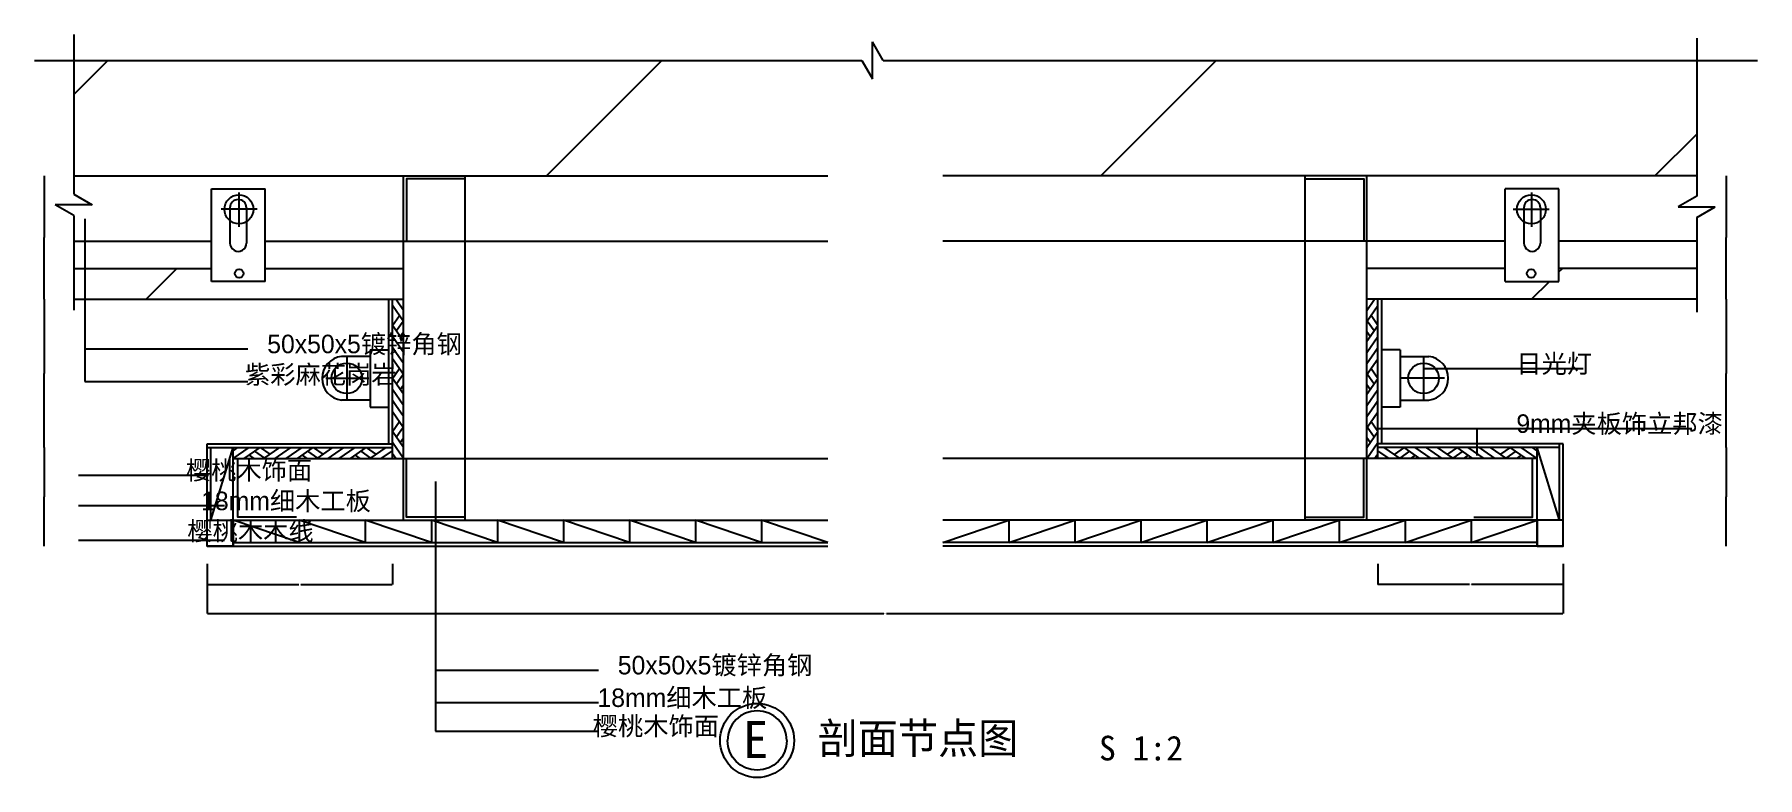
# Model space of a CAD drawing. Header units: metres. Extents: x 101102 to 103894, y -8602 to -7398.
import ezdxf

# ---------------------------------------------------------------- set-up
doc = ezdxf.new("R2010")
doc.units = ezdxf.units.M
for name, color, linetype in [('10', 8, 'Continuous'), ('17', 1, 'Continuous'), ('20', 1, 'Continuous'), ('7', 7, 'Continuous'), ('8', 7, 'Continuous'), ('PUB_HATCH', 8, 'Continuous'), ('墙', 2, 'Continuous'), ('窗线', 3, 'Continuous')]:
    doc.layers.add(name, color=color, linetype=linetype)
doc.dimstyles.get("Standard").update_dxf_attribs({"dimtxt": 2.5, "dimasz": 2.5, "dimexe": 1.25, "dimexo": 0.625, "dimtad": 1, "dimcen": 2.5, "dimazin": 3, "dimtfac": 1, "dimtmove": 0, "dimatfit": 3})

# ---------------------------------------------------------------- blocks, each defined once
blk = doc.blocks.new('3XQ6O210')
at = {"color": 0}
for p, q in [((-1098032.99, -197620.97), (-1098140.02, -197584.97)), ((-1098140.02, -197584.97), (-1098140.02, -197620.97))]:
    blk.add_line(p, q, dxfattribs=at)
blk = doc.blocks.new('P0J8LLZ0')
at = {"color": 0}
for p, q in [((0, -1), (0.3, 0)), ((0, -0.3), (0.09, 0)), ((0.21, -1), (0.51, 0)), ((0.51, 0), (0.69, -0.62)), ((0.58, -1), (0.88, 0)), ((0.79, -1), (1, -0.3)), ((0.4, -0.35), (0.59, -0.98)), ((0.3, -0.7), (0.39, -1))]:
    blk.add_line(p, q, dxfattribs=at)
blk = doc.blocks.new('P0J8LPTW')
at = {"color": 0}
for p, q in [((0, 0), (1, -1)), ((1, -1), (1, 0))]:
    blk.add_line(p, q, dxfattribs=at)
blk = doc.blocks.new('3XQ6O41S')
at = {"color": 0}
for p, q in [((-1097864.02, -197244.94), (-1097876.62, -197226.97)), ((-1097864.02, -197262.91), (-1097882.02, -197237.24)), ((-1097882.02, -197269.33), (-1097870.77, -197253.28)), ((-1097864.02, -197295), (-1097882.02, -197269.33)), ((-1097864.02, -197312.97), (-1097882.02, -197287.3)), ((-1097875.72, -197278.31), (-1097864.47, -197262.27)), ((-1097869.42, -197287.3), (-1097864.02, -197279.59)), ((-1097876.62, -197312.97), (-1097882.02, -197305.27))]:
    blk.add_line(p, q, dxfattribs=at)
blk = doc.blocks.new('3XQ6O20U')
at = {"color": 0}
for p, q in [((-1097925.95, -197620.97), (-1098032.99, -197584.97)), ((-1098032.99, -197584.97), (-1098032.99, -197620.97))]:
    blk.add_line(p, q, dxfattribs=at)
blk = doc.blocks.new('_CLOSEDFILLED')
at = {"color": 0, "linetype": 'BYBLOCK'}
blk.add_solid([(-1, 0), (0, 0), (-1, 0)], dxfattribs=at)
blk = doc.blocks.new('*D1')
for p, q in [((103843.62, -7626.99), (103843.62, -7726.99)), ((103843.37, -7726.99), (103843.12, -7726.99)), ((103843.62, -7826.99), (103843.62, -7726.99)), ((103843.62, -7726.99), (103843.62, -7726.99)), ((103843.87, -7726.99), (103844.12, -7726.99))]:
    blk.add_line(p, q)
at = {"layer": 'Defpoints'}
for p in [(103843.62, -7626.99), (103843.62, -7726.99), (103843.62, -7826.99)]:
    blk.add_point(p, dxfattribs=at)
at = {"layer": '7', "xscale": 0.25, "yscale": 0.25}
blk.add_blockref('_CLOSEDFILLED', (103843.62, -7726.99), dxfattribs=at)
at = {"layer": '7', "xscale": 0.25, "yscale": 0.25, "rotation": 180}
blk.add_blockref('_CLOSEDFILLED', (103843.62, -7726.99), dxfattribs=at)
at = {"layer": '7', "insert": (103843.62, -7725.865), "char_height": 1, "attachment_point": 5}
blk.add_mtext('100', dxfattribs=at)
blk = doc.blocks.new('*D2')
for p, q in [((101117.93, -7626.99), (101117.93, -7726.99)), ((101117.68, -7726.99), (101117.43, -7726.99)), ((101117.93, -7826.99), (101117.93, -7726.99)), ((101117.93, -7726.99), (101117.93, -7726.99)), ((101118.18, -7726.99), (101118.43, -7726.99))]:
    blk.add_line(p, q)
at = {"layer": 'Defpoints'}
for p in [(101117.93, -7626.99), (101117.93, -7726.99), (101117.93, -7826.99)]:
    blk.add_point(p, dxfattribs=at)
at = {"layer": '7', "xscale": 0.25, "yscale": 0.25}
blk.add_blockref('_CLOSEDFILLED', (101117.93, -7726.99), dxfattribs=at)
at = {"layer": '7', "xscale": 0.25, "yscale": 0.25, "rotation": 180}
blk.add_blockref('_CLOSEDFILLED', (101117.93, -7726.99), dxfattribs=at)
at = {"layer": '7', "insert": (101117.93, -7725.865), "char_height": 1, "attachment_point": 5}
blk.add_mtext('100', dxfattribs=at)
blk = doc.blocks.new('*D3')
for p, q in [((101382.26, -8255.51), (101382.26, -8289.28)), ((101682.26, -8255.51), (101682.26, -8289.28)), ((101382.51, -8289.28), (101530.76, -8289.28)), ((101533.76, -8289.28), (101682.01, -8289.28))]:
    blk.add_line(p, q)
at = {"layer": 'Defpoints'}
for p in [(101382.26, -8255.51), (101682.26, -8255.51), (101382.26, -8289.28)]:
    blk.add_point(p, dxfattribs=at)
at = {"layer": '7', "xscale": 0.25, "yscale": 0.25, "rotation": 180}
blk.add_blockref('_CLOSEDFILLED', (101382.26, -8289.28), dxfattribs=at)
at = {"layer": '7', "xscale": 0.25, "yscale": 0.25}
blk.add_blockref('_CLOSEDFILLED', (101682.26, -8289.28), dxfattribs=at)
at = {"layer": '7', "insert": (101532.26, -8289.28), "char_height": 1, "attachment_point": 5}
blk.add_mtext('220', dxfattribs=at)
blk = doc.blocks.new('*D4')
for p, q in [((101382.26, -8255.51), (101382.26, -8335.92)), ((103579.29, -8255.51), (103579.29, -8335.92)), ((101382.51, -8335.92), (102478.775, -8335.92)), ((102482.775, -8335.92), (103579.04, -8335.92))]:
    blk.add_line(p, q)
at = {"layer": 'Defpoints'}
for p in [(101382.26, -8255.51), (103579.29, -8255.51), (101382.26, -8335.92)]:
    blk.add_point(p, dxfattribs=at)
at = {"layer": '7', "xscale": 0.25, "yscale": 0.25, "rotation": 180}
blk.add_blockref('_CLOSEDFILLED', (101382.26, -8335.92), dxfattribs=at)
at = {"layer": '7', "xscale": 0.25, "yscale": 0.25}
blk.add_blockref('_CLOSEDFILLED', (103579.29, -8335.92), dxfattribs=at)
at = {"layer": '7', "insert": (102480.775, -8335.92), "char_height": 1, "attachment_point": 5}
blk.add_mtext('1200', dxfattribs=at)
blk = doc.blocks.new('*D5')
for p, q in [((101117.93, -7826.99), (101117.93, -7946.99)), ((101117.68, -7946.99), (101117.43, -7946.99)), ((101117.93, -8066.99), (101117.93, -7946.99)), ((101117.93, -7946.99), (101117.93, -7946.99)), ((101118.18, -7946.99), (101118.43, -7946.99))]:
    blk.add_line(p, q)
at = {"layer": 'Defpoints'}
for p in [(101117.93, -7826.99), (101117.93, -7946.99), (101117.93, -8066.99)]:
    blk.add_point(p, dxfattribs=at)
at = {"layer": '7', "xscale": 0.25, "yscale": 0.25}
blk.add_blockref('_CLOSEDFILLED', (101117.93, -7946.99), dxfattribs=at)
at = {"layer": '7', "xscale": 0.25, "yscale": 0.25, "rotation": 180}
blk.add_blockref('_CLOSEDFILLED', (101117.93, -7946.99), dxfattribs=at)
at = {"layer": '7', "insert": (101117.93, -7945.865), "char_height": 1, "attachment_point": 5}
blk.add_mtext('150', dxfattribs=at)
blk = doc.blocks.new('*D6')
for p, q in [((101117.93, -8066.99), (101117.93, -8146.99)), ((101117.68, -8146.99), (101117.43, -8146.99)), ((101117.93, -8226.99), (101117.93, -8146.99)), ((101117.93, -8146.99), (101117.93, -8146.99)), ((101118.18, -8146.99), (101118.43, -8146.99))]:
    blk.add_line(p, q)
at = {"layer": 'Defpoints'}
for p in [(101117.93, -8066.99), (101117.93, -8146.99), (101117.93, -8226.99)]:
    blk.add_point(p, dxfattribs=at)
at = {"layer": '7', "xscale": 0.25, "yscale": 0.25}
blk.add_blockref('_CLOSEDFILLED', (101117.93, -8146.99), dxfattribs=at)
at = {"layer": '7', "xscale": 0.25, "yscale": 0.25, "rotation": 180}
blk.add_blockref('_CLOSEDFILLED', (101117.93, -8146.99), dxfattribs=at)
at = {"layer": '7', "insert": (101117.93, -8145.865), "char_height": 1, "attachment_point": 5}
blk.add_mtext('80', dxfattribs=at)
blk = doc.blocks.new('*D7')
for p, q in [((103279.29, -8255.51), (103279.29, -8289.28)), ((103579.29, -8255.51), (103579.29, -8289.28)), ((103427.79, -8289.28), (103279.04, -8289.28)), ((103579.54, -8289.28), (103430.79, -8289.28))]:
    blk.add_line(p, q)
at = {"layer": 'Defpoints'}
for p in [(103279.29, -8255.51), (103579.29, -8255.51), (103579.29, -8289.28)]:
    blk.add_point(p, dxfattribs=at)
at = {"layer": '7', "xscale": 0.25, "yscale": 0.25}
blk.add_blockref('_CLOSEDFILLED', (103279.29, -8289.28), dxfattribs=at)
at = {"layer": '7', "xscale": 0.25, "yscale": 0.25, "rotation": 180}
blk.add_blockref('_CLOSEDFILLED', (103579.29, -8289.28), dxfattribs=at)
at = {"layer": '7', "insert": (103429.29, -8289.28), "char_height": 1, "attachment_point": 5}
blk.add_mtext('220', dxfattribs=at)
blk = doc.blocks.new('*D8')
for p, q in [((103843.62, -7826.99), (103843.62, -7946.99)), ((103843.37, -7946.99), (103843.12, -7946.99)), ((103843.62, -8066.99), (103843.62, -7946.99)), ((103843.62, -7946.99), (103843.62, -7946.99)), ((103843.87, -7946.99), (103844.12, -7946.99))]:
    blk.add_line(p, q)
at = {"layer": 'Defpoints'}
for p in [(103843.62, -7826.99), (103843.62, -7946.99), (103843.62, -8066.99)]:
    blk.add_point(p, dxfattribs=at)
at = {"layer": '7', "xscale": 0.25, "yscale": 0.25}
blk.add_blockref('_CLOSEDFILLED', (103843.62, -7946.99), dxfattribs=at)
at = {"layer": '7', "xscale": 0.25, "yscale": 0.25, "rotation": 180}
blk.add_blockref('_CLOSEDFILLED', (103843.62, -7946.99), dxfattribs=at)
at = {"layer": '7', "insert": (103843.62, -7945.865), "char_height": 1, "attachment_point": 5}
blk.add_mtext('150', dxfattribs=at)
blk = doc.blocks.new('*D9')
for p, q in [((103843.62, -8066.99), (103843.62, -8146.99)), ((103843.37, -8146.99), (103843.12, -8146.99)), ((103843.62, -8226.99), (103843.62, -8146.99)), ((103843.62, -8146.99), (103843.62, -8146.99)), ((103843.87, -8146.99), (103844.12, -8146.99))]:
    blk.add_line(p, q)
at = {"layer": 'Defpoints'}
for p in [(103843.62, -8066.99), (103843.62, -8146.99), (103843.62, -8226.99)]:
    blk.add_point(p, dxfattribs=at)
at = {"layer": '7', "xscale": 0.25, "yscale": 0.25}
blk.add_blockref('_CLOSEDFILLED', (103843.62, -8146.99), dxfattribs=at)
at = {"layer": '7', "xscale": 0.25, "yscale": 0.25, "rotation": 180}
blk.add_blockref('_CLOSEDFILLED', (103843.62, -8146.99), dxfattribs=at)
at = {"layer": '7', "insert": (103843.62, -8145.865), "char_height": 1, "attachment_point": 5}
blk.add_mtext('80', dxfattribs=at)

msp = doc.modelspace()

# ---------------------------------------------------------------- hatches: boundary and pattern name
at = {"layer": '10'}
h = msp.add_hatch(dxfattribs=at)
h.set_pattern_fill('AN31C', scale=200)
h.set_pattern_definition([(45, (0, 0), (-449.0128, 449.0128), [])])
h.paths.add_polyline_path([(102387.58, -7440.02), (101165.82, -7440.02), (101165.82, -7626.99), (102387.58, -7626.99)])
h.paths.add_polyline_path([(103795.73, -7440.02), (102573.97, -7440.02), (102573.97, -7626.99), (103795.73, -7626.99)])
h = msp.add_hatch(dxfattribs=at)
h.set_pattern_fill('ANSI33', scale=100)
h.paths.add_polyline_path([(101700.26, -7826.99), (101700.26, -7776.99), (101476.11, -7776.99), (101476.11, -7797.98), (101389.02, -7797.98), (101389.02, -7776.99), (101165.82, -7776.99), (101165.82, -7826.99)])
h = msp.add_hatch(dxfattribs=at)
h.set_pattern_fill('ANSI33', scale=100)
h.paths.add_polyline_path([(103795.73, -7826.99), (103795.73, -7776.99), (103572.53, -7776.99), (103572.53, -7797.98), (103485.44, -7797.98), (103485.44, -7776.99), (103261.29, -7776.99), (103261.29, -7826.99)])

# ---------------------------------------------------------------- linework, layer by layer
for p, q in [((101388.26, -8184.99), (101424.26, -8066.99)), ((103573.29, -8184.99), (103537.29, -8066.99))]:
    msp.add_line(p, q, dxfattribs=at)
at = {"layer": '17'}
for p, q in [((101682.26, -8084.99), (101682.26, -7826.99)), ((103279.29, -8084.99), (103279.29, -7826.99)), ((101646.26, -7919.57), (101599.66, -7919.57)), ((101608.31, -7918.95), (101608.31, -7990.22)), ((101646.26, -7909.04), (101646.26, -8001.65)), ((101646.26, -7909.04), (101676.26, -7909.04)), ((101676.26, -8001.65), (101676.26, -7909.04)), ((103285.29, -8001.65), (103285.29, -7909.04)), ((103315.29, -7909.04), (103285.29, -7909.04)), ((103315.29, -7909.04), (103315.29, -8001.65)), ((103315.29, -7919.57), (103361.89, -7919.57)), ((103353.23, -7918.95), (103353.23, -7990.22)), ((101574.2, -7955.06), (101644.18, -7955.06)), ((103387.35, -7955.06), (103317.37, -7955.06)), ((101646.26, -7990.41), (101599.73, -7990.41)), ((101646.26, -8001.65), (101676.26, -8001.65)), ((103315.29, -8001.65), (103285.29, -8001.65)), ((103315.29, -7990.41), (103361.82, -7990.41)), ((101382.26, -8066.99), (101682.26, -8066.99)), ((101388.26, -8184.99), (101388.26, -8066.99)), ((103573.29, -8066.99), (103279.29, -8066.99)), ((103573.29, -8184.99), (103573.29, -8060.99)), ((101424.26, -8220.99), (102387.58, -8220.99)), ((103537.29, -8220.99), (102573.97, -8220.99))]:
    msp.add_line(p, q, dxfattribs=at)
for centre in [(101608.31, -7955.06), (103353.23, -7955.06)]:
    msp.add_circle(centre, 24.78, dxfattribs=at)
for centre, start, end in [((101603.98, -7954.99), 96.97, 263.15), ((103357.56, -7954.99), 276.85, 83.03)]:
    msp.add_arc(centre, 35.68, start, end, dxfattribs=at)
at = {"layer": '20'}
for p, q in [((101165.82, -7397.91), (101165.82, -7656.67)), ((102460.44, -7470.02), (102460.44, -7410.02)), ((102477.76, -7440.02), (102460.44, -7410.02)), ((103795.73, -7403.66), (103795.73, -7659.91)), ((101102.26, -7440.02), (102443.12, -7440.02)), ((102443.12, -7440.02), (102460.44, -7470.02)), ((102477.76, -7440.02), (103894.34, -7440.02)), ((101195.82, -7673.99), (101135.82, -7673.99)), ((101165.82, -7691.31), (101135.82, -7673.99)), ((101165.82, -7656.67), (101195.82, -7673.99)), ((103795.73, -7659.91), (103765.73, -7677.23)), ((103765.73, -7677.23), (103825.73, -7677.23)), ((103795.73, -7694.55), (103825.73, -7677.23)), ((101165.82, -7691.31), (101165.82, -7844.71)), ((103795.73, -7694.55), (103795.73, -7847.96))]:
    msp.add_line(p, q, dxfattribs=at)
for points in [[(102321.31, -8541.89, 1), (102225.31, -8541.89, 1)], [(102321.31, -8541.89, -1), (102225.31, -8541.89, -1)]]:
    msp.add_lwpolyline(points, format="xyb", dxfattribs=at)
msp.add_circle((102273.31, -8541.89), 60, dxfattribs=at)
msp.add_circle((102273.31, -8541.89), 60, dxfattribs=at)
at = {"layer": '墙'}
for p, q in [((101165.82, -7626.99), (102387.58, -7626.99)), ((103795.73, -7626.99), (102573.97, -7626.99)), ((101165.82, -7776.99), (101389.02, -7776.99)), ((101476.11, -7776.99), (101700.26, -7776.99)), ((103485.44, -7776.99), (103261.29, -7776.99)), ((103795.73, -7776.99), (103572.53, -7776.99)), ((101165.82, -7826.99), (101700.26, -7826.99)), ((101676.26, -8060.99), (101676.26, -7826.99)), ((103795.73, -7826.99), (103261.29, -7826.99)), ((103285.29, -8060.99), (103285.29, -7826.99)), ((101382.26, -8060.99), (101682.26, -8060.99)), ((101382.26, -8226.99), (101382.26, -8060.99)), ((103579.29, -8060.99), (103279.29, -8060.99)), ((103579.29, -8226.99), (103579.29, -8060.99)), ((101382.26, -8226.99), (102387.58, -8226.99)), ((103579.29, -8226.99), (102573.97, -8226.99))]:
    msp.add_line(p, q, dxfattribs=at)
for points in [[(101382.26, -8184.99), (101424.26, -8184.99), (101424.26, -8226.99), (101382.26, -8226.99)], [(103579.29, -8184.99), (103537.29, -8184.99), (103537.29, -8226.99), (103579.29, -8226.99)]]:
    msp.add_lwpolyline(points, close=True, dxfattribs=at)
at = {"layer": '窗线'}
for p, q in [((101389.02, -7797.98), (101389.02, -7647.81)), ((101389.02, -7647.81), (101476.11, -7647.81)), ((101476.11, -7797.98), (101476.11, -7647.81)), ((101700.26, -8184.99), (101700.26, -7626.99)), ((101800.26, -8184.99), (101800.26, -7626.99)), ((103161.29, -8184.99), (103161.29, -7626.99)), ((103261.29, -8184.99), (103261.29, -7626.99)), ((103485.44, -7797.98), (103485.44, -7647.81)), ((103572.53, -7647.81), (103485.44, -7647.81)), ((103572.53, -7797.98), (103572.53, -7647.81)), ((101433.62, -7653.73), (101433.62, -7709.85)), ((103527.93, -7653.73), (103527.93, -7709.85)), ((101463.18, -7681.23), (101405.03, -7681.23)), ((101419.09, -7678.72), (101419.09, -7736.05)), ((101445.77, -7678.72), (101445.77, -7736.05)), ((103498.37, -7681.23), (103556.52, -7681.23)), ((103515.77, -7678.72), (103515.77, -7736.05)), ((103542.46, -7678.72), (103542.46, -7736.05)), ((101165.82, -7732.99), (101389.02, -7732.99)), ((101476.11, -7732.99), (102387.58, -7732.99)), ((103485.44, -7732.99), (102573.97, -7732.99)), ((103795.73, -7732.99), (103572.53, -7732.99)), ((101476.11, -7797.98), (101389.02, -7797.98)), ((103485.44, -7797.98), (103572.53, -7797.98)), ((101424.26, -8226.99), (101424.26, -8066.99)), ((103537.29, -8226.99), (103537.29, -8066.99)), ((101424.26, -8084.99), (102387.58, -8084.99)), ((103537.29, -8084.99), (102573.97, -8084.99)), ((101382.26, -8184.99), (102387.58, -8184.99)), ((103579.29, -8184.99), (102573.97, -8184.99))]:
    msp.add_line(p, q, dxfattribs=at)
for points in [[(101800.26, -7631.99), (101705.26, -7631.99), (101705.26, -7732.99)], [(103161.29, -7631.99), (103256.29, -7631.99), (103256.29, -7732.99)], [(101526.7, -8179.99), (101431.7, -8179.99), (101431.7, -8084.99)], [(101800.26, -8179.99), (101705.26, -8179.99), (101705.26, -8084.99)], [(103161.29, -8179.99), (103256.29, -8179.99), (103256.29, -8084.99)], [(103434.85, -8179.99), (103529.85, -8179.99), (103529.85, -8084.99)]]:
    msp.add_lwpolyline(points, dxfattribs=at)
for centre, radius in [((101433.62, -7681.23), 23.47), ((103527.93, -7681.23), 23.47), ((101433.97, -7785.34), 7.02), ((103527.58, -7785.34), 7.02)]:
    msp.add_circle(centre, radius, dxfattribs=at)
for centre, start, end in [((101432.43, -7678.72), 0, 180), ((103529.12, -7678.72), 0, 180), ((101432.43, -7736.06), 179.98, 0), ((103529.12, -7736.06), 180, 0.02)]:
    msp.add_arc(centre, 13.34, start, end, dxfattribs=at)

# ---------------------------------------------------------------- block references
at = {"layer": 'PUB_HATCH'}
for name in ['3XQ6O41S', '3XQ6O210', '3XQ6O20U']:
    msp.add_blockref(name, (1199564.28, 189399.98), dxfattribs=at)
at = {"layer": 'PUB_HATCH', "xscale": -1}
for name in ['3XQ6O41S', '3XQ6O20U', '3XQ6O210']:
    msp.add_blockref(name, (-994602.73, 189399.98), dxfattribs=at)
at = {"layer": 'PUB_HATCH'}
for name, p, xscale, yscale, rotation in [('P0J8LLZ0', (101682.26, -7998.99), 86, 18, 90), ('P0J8LLZ0', (103279.29, -7998.99), -86, 18, 270), ('P0J8LLZ0', (103279.29, -7998.99), -86, 18, 270), ('P0J8LLZ0', (101682.26, -8084.99), 86, 18, 90), ('P0J8LLZ0', (103279.29, -8084.99), -86, 18, 270), ('P0J8LLZ0', (101424.26, -8066.99), 86, 18, 360), ('P0J8LLZ0', (101510.26, -8066.99), 86, 18, 360), ('P0J8LPTW', (101745.37, -8220.99), 107.04, 36, 180), ('P0J8LPTW', (101852.4, -8220.99), 107.04, 36, 180), ('P0J8LPTW', (101959.44, -8220.99), 107.04, 36, 180), ('P0J8LPTW', (102066.47, -8220.99), 107.04, 36, 180), ('P0J8LPTW', (102173.51, -8220.99), 107.04, 36, 180), ('P0J8LPTW', (102280.55, -8220.99), 107.04, 36, 180), ('P0J8LPTW', (102387.58, -8220.99), 107.04, 36, 180), ('P0J8LPTW', (102573.97, -8220.99), -107.04, 36, 180), ('P0J8LPTW', (102681, -8220.99), -107.04, 36, 180), ('P0J8LPTW', (102788.04, -8220.99), -107.04, 36, 180), ('P0J8LPTW', (102895.07, -8220.99), -107.04, 36, 180), ('P0J8LPTW', (103002.11, -8220.99), -107.04, 36, 180), ('P0J8LPTW', (103109.15, -8220.99), -107.04, 36, 180), ('P0J8LPTW', (103216.18, -8220.99), -107.04, 36, 180)]:
    msp.add_blockref(name, p, dxfattribs=dict(at, xscale=xscale, yscale=yscale, rotation=rotation))
at = {"layer": 'PUB_HATCH', "rotation": 270}
msp.add_blockref('3XQ6O41S', (298909.22, -1105949.01), dxfattribs=at)
at = {"layer": 'PUB_HATCH', "xscale": -1, "rotation": 90}
msp.add_blockref('3XQ6O41S', (-93947.68, -1105949.01), dxfattribs=at)
at = {"layer": 'PUB_HATCH', "xscale": -86, "yscale": 18}
for p in [(103451.29, -8066.99), (103537.29, -8066.99)]:
    msp.add_blockref('P0J8LLZ0', p, dxfattribs=at)

# ---------------------------------------------------------------- texts
for s, height, p in [('E', 60, (102250.58, -8570.14)), ('S 1:2', 40, (102827.32, -8574.19))]:
    msp.add_text(s, height=height).set_placement(p)
at = {"layer": '7', "char_height": 30, "attachment_point": 1}
for s, insert in [('\\f幼圆|b0|i0|c134|p49;50x50x5镀锌角钢 ', (101479.43, -7884.39)), ('\\f幼圆|b0|i0|c134|p49;紫彩麻花岗岩', (101443.47, -7933.86)), ('\\f幼圆|b0|i0|c134|p49;日光灯', (103503.51, -7916.3)), ('\\f幼圆|b0|i0|c134|p49;9mm夹板饰立邦漆', (103503.51, -8013.46)), ('\\f幼圆|b0|i0|c134|p49;樱桃木饰面', (101347.61, -8089.01)), ('\\f幼圆|b0|i0|c134|p49;18mm细木工板', (101372.35, -8138.7)), ('\\f幼圆|b0|i0|c134|p49;樱桃木木线', (101350.06, -8187.6)), ('\\f幼圆|b0|i0|c134|p49;50x50x5镀锌角钢 ', (102047.48, -8404.77)), ('\\f幼圆|b0|i0|c134|p49;18mm细木工板', (102014.59, -8457.53)), ('\\f幼圆|b0|i0|c134|p49;樱桃木饰面', (102006.91, -8503.56))]:
    msp.add_mtext(s, dxfattribs=dict(at, insert=insert))
at = {"layer": '8'}
msp.add_text('剖面节点图', height=50, dxfattribs=at).set_placement((102371.4, -8563.42))

# ---------------------------------------------------------------- dimensions: what is measured, and where the dimension line sits
at = {"layer": '7'}
for base, p1, p2, text, picture, middle in [((101117.93, -7726.99), (101117.93, -7626.99), (101117.93, -7826.99), '100', '*D2', (101117.93, -7725.865)), ((103843.62, -7726.99), (103843.62, -7626.99), (103843.62, -7826.99), '100', '*D1', (103843.62, -7725.865)), ((101117.93, -7946.99), (101117.93, -7826.99), (101117.93, -8066.99), '150', '*D5', (101117.93, -7945.865)), ((103843.62, -7946.99), (103843.62, -7826.99), (103843.62, -8066.99), '150', '*D8', (103843.62, -7945.865)), ((101117.93, -8146.99), (101117.93, -8066.99), (101117.93, -8226.99), '80', '*D6', (101117.93, -8145.865)), ((103843.62, -8146.99), (103843.62, -8066.99), (103843.62, -8226.99), '80', '*D9', (103843.62, -8145.865)), ((101382.26, -8289.28), (101382.26, -8255.51), (101682.26, -8255.51), '220', '*D3', (101532.26, -8289.28)), ((101382.26, -8335.92), (101382.26, -8255.51), (103579.29, -8255.51), '1200', '*D4', (102480.775, -8335.92)), ((103579.29, -8289.28), (103579.29, -8255.51), (103279.29, -8255.51), '220', '*D7', (103429.29, -8289.28))]:
    dim = msp.add_linear_dim(base=base, p1=p1, p2=p2, text=text, dimstyle='Standard', dxfattribs=at)
    dim.commit()
    dim.dimension.update_dxf_attribs({"geometry": picture, "text_midpoint": middle})

# ---------------------------------------------------------------- leaders
for points in [[(101183.92, -7696.49), (101183.92, -7907.39), (101448.09, -7907.39)], [(101183.92, -7797.71), (101183.92, -7960.16), (101448.09, -7960.16)], [(103352.94, -7939.3), (103611.86, -7939.3)], [(103279.29, -8036.46), (103787.76, -8036.46)], [(103440.05, -8080.31), (103440.05, -8036.46)], [(101384.24, -8112.44), (101173.79, -8112.44)], [(101751.97, -8122.27), (101751.97, -8427.76), (102016.14, -8427.76)], [(101409.93, -8161.69), (101173.79, -8161.69)], [(101751.97, -8197.56), (101751.97, -8480.53), (102016.14, -8480.53)], [(101409.93, -8217.71), (101173.79, -8217.71)], [(101751.97, -8223.86), (101751.97, -8526.55), (102016.14, -8526.55)]]:
    msp.add_leader(points, dimstyle='Standard', dxfattribs=at)

doc.saveas('drawing.dxf')
